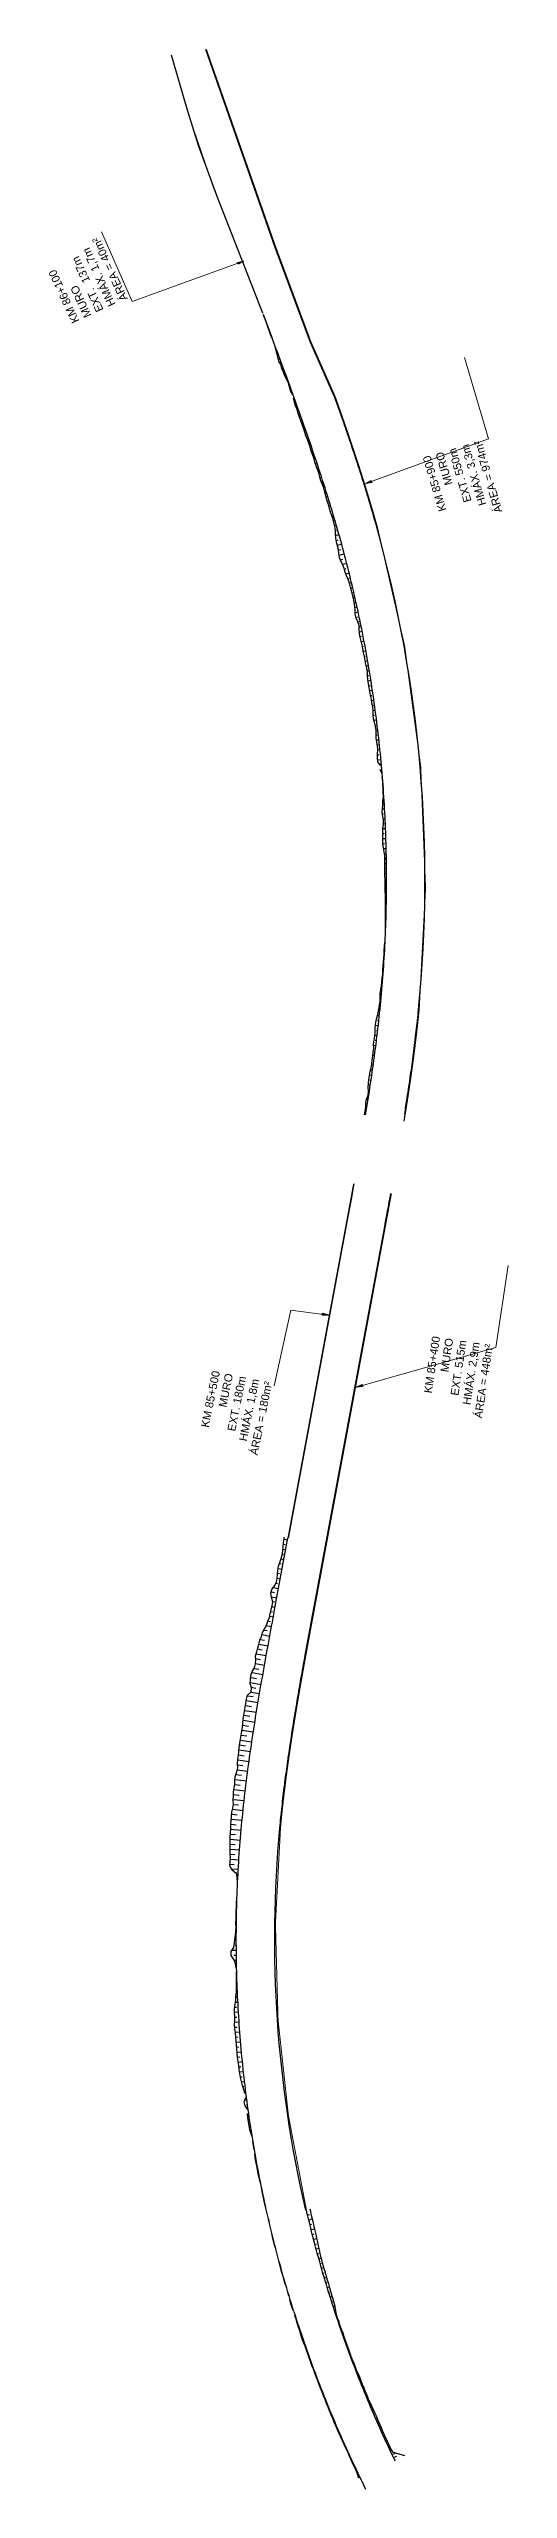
# Model space of a CAD drawing. Header units: metres. Extents: x 288738 to 324331, y 7399322 to 7465117.
# Drawn here: x 296887 to 297117, y 7452599 to 7453819 of the extents above; entities that cross this region are included whole.
import ezdxf

# ---------------------------------------------------------------- set-up
doc = ezdxf.new("R2010")
doc.units = ezdxf.units.M
doc.header["$LTSCALE"] = 10
for name, color, linetype in [('F-HZ-ATERRO-TALUDE', 110, 'Continuous'), ('F-HZ-MUROS', 210, 'Continuous'), ('F-HZ-PIANO-CORTE', 10, 'Continuous'), ('F-HZ-TALUDE', 2, 'Continuous')]:
    doc.layers.add(name, color=color, linetype=linetype)
doc.layers.add('U-HZ-TEXTO-MUROS', color=2, linetype='Continuous', lineweight=0)
doc.styles.add('ARIAL', font='arial.ttf')
doc.styles.add('DIM', font='arial.ttf', dxfattribs={"width": 0.8})
doc.dimstyles.new('U-1_2000', dxfattribs={"dimscale": 2, "dimtxt": 1.5, "dimasz": 0.75, "dimexe": 0.75, "dimexo": 0.75, "dimgap": 0.25, "dimtad": 1, "dimzin": 4, "dimtxsty": 'DIM', "dimblk": 'ARCHTICK', "dimcen": 0.7, "dimdle": 0.75, "dimclrd": 256, "dimclre": 256, "dimclrt": 256, "dimaunit": 1, "dimadec": 3, "dimazin": 2, "dimtfac": 1, "dimtofl": 0, "dimtmove": 0, "dimatfit": 3, "dimldrblk": 'CLOSEDBLANK', "dimfxl": 0, "dimtolj": 1, "dimtzin": 0, "dimlwd": -1, "dimlwe": -1, "dimarcsym": 0})

# ---------------------------------------------------------------- blocks, each defined once
blk = doc.blocks.new('_ArchTick')
at = {"color": 0, "linetype": 'ByBlock', "const_width": 0.15}
blk.add_lwpolyline([(-0.5, -0.5), (0.5, 0.5)], dxfattribs=at)

msp = doc.modelspace()

# ---------------------------------------------------------------- linework, layer by layer
at = {"layer": 'F-HZ-ATERRO-TALUDE', "linetype": 'Continuous', "lineweight": -3}
for p, q in [((297000.224, 7453671.138), (297000.179, 7453671.122)), ((297001.094, 7453668.795), (297000.784, 7453668.679)), ((297001.964, 7453666.451), (297001.694, 7453666.351)), ((297002.833, 7453664.107), (297002.065, 7453663.823)), ((297003.7, 7453661.762), (297003.383, 7453661.645)), ((297004.566, 7453659.417), (297003.938, 7453659.185)), ((297005.431, 7453657.071), (297005.123, 7453656.958)), ((297006.293, 7453654.725), (297005.857, 7453654.564)), ((297007.154, 7453652.377), (297007.056, 7453652.342)), ((297008.012, 7453650.029), (297007.737, 7453649.929)), ((297008.868, 7453647.68), (297008.709, 7453647.623)), ((297055.347, 7453370.485), (297055.227, 7453370.491)), ((297054.576, 7453358.009), (297054.433, 7453358.019)), ((297054.75, 7453360.503), (297054.49, 7453360.521)), ((297054.913, 7453362.998), (297054.812, 7453363.004)), ((297055.067, 7453365.493), (297054.866, 7453365.505)), ((297055.212, 7453367.989), (297055.118, 7453367.994)), ((297053.561, 7453345.551), (297052.96, 7453345.606)), ((297053.783, 7453348.041), (297053.508, 7453348.065)), ((297053.997, 7453350.532), (297053.578, 7453350.567)), ((297054.199, 7453353.023), (297054.005, 7453353.039)), ((297054.392, 7453355.516), (297054.12, 7453355.537)), ((297052.573, 7453335.6), (297051.66, 7453335.697)), ((297052.834, 7453338.086), (297052.506, 7453338.12)), ((297053.087, 7453340.573), (297052.565, 7453340.625)), ((297053.329, 7453343.061), (297053.128, 7453343.081)), ((297051.439, 7453325.664), (297050.315, 7453325.8)), ((297051.136, 7453323.183), (297050.522, 7453323.259)), ((297052.023, 7453330.63), (297050.652, 7453330.787)), ((297051.735, 7453328.147), (297051.117, 7453328.219)), ((297052.303, 7453333.114), (297051.66, 7453333.185)), ((297049.493, 7453310.791), (297048.672, 7453310.906)), ((297050.172, 7453315.745), (297049.325, 7453315.858)), ((297049.837, 7453313.268), (297049.418, 7453313.325)), ((297050.821, 7453320.703), (297049.739, 7453320.841)), ((297050.5, 7453318.223), (297050.072, 7453318.279)), ((297048.054, 7453300.895), (297047.107, 7453301.038)), ((297047.679, 7453298.424), (297047.415, 7453298.464)), ((297048.788, 7453305.841), (297047.7, 7453306)), ((297048.424, 7453303.368), (297047.879, 7453303.449)), ((297049.143, 7453308.316), (297048.665, 7453308.384)), ((297046.12, 7453288.546), (297045.812, 7453288.596)), ((297046.518, 7453291.014), (297045.834, 7453291.124)), ((297046.91, 7453293.483), (297046.518, 7453293.545)), ((297047.298, 7453295.953), (297046.982, 7453296.002)), ((296981.429, 7452895.799), (296981.387, 7452895.8)), ((296981.522, 7452898.297), (296981.491, 7452898.298)), ((296981.115, 7452883.303), (296980.895, 7452883.306)), ((296981.21, 7452888.302), (296981.002, 7452888.307)), ((296981.157, 7452885.803), (296981.06, 7452885.805)), ((296981.346, 7452893.3), (296981.195, 7452893.305)), ((296981.273, 7452890.801), (296981.2, 7452890.803)), ((296981.046, 7452873.303), (296980.235, 7452873.302)), ((296981.054, 7452870.803), (296980.465, 7452870.8)), ((296981.048, 7452875.803), (296980.841, 7452875.804)), ((296981.06, 7452878.303), (296980.88, 7452878.305)), ((296981.083, 7452880.803), (296980.977, 7452880.804)), ((296981.072, 7452868.303), (296978.72, 7452868.282)), ((296981.1, 7452865.804), (296979.795, 7452865.786)), ((296981.139, 7452863.304), (296980.045, 7452863.285)), ((296981.188, 7452860.804), (296980.964, 7452860.8)), ((296986.325, 7452793.504), (296985.245, 7452793.362)), ((296986.656, 7452791.026), (296986.08, 7452790.948)), ((297016.68, 7452736.131), (297017.619, 7452736.354)), ((297017.264, 7452733.693), (297019.162, 7452734.151)), ((297017.858, 7452731.257), (297018.773, 7452731.482)), ((297018.463, 7452728.824), (297020.23, 7452729.267)), ((297019.077, 7452726.394), (297019.933, 7452726.612)), ((297019.701, 7452723.967), (297021.331, 7452724.39)), ((297020.335, 7452721.544), (297021.098, 7452721.745)), ((297020.98, 7452719.123), (297022.417, 7452719.509)), ((297021.634, 7452716.706), (297022.31, 7452716.89)), ((297022.299, 7452714.29), (297023.599, 7452714.651)), ((297022.974, 7452711.879), (297023.581, 7452712.05)), ((297023.658, 7452709.471), (297024.793, 7452709.796)), ((297024.351, 7452707.069), (297024.974, 7452707.25)), ((297025.057, 7452704.665), (297026.324, 7452705.04)), ((297025.772, 7452702.265), (297026.382, 7452702.448)), ((297026.497, 7452699.868), (297027.663, 7452700.224)), ((297008.316, 7452692.643), (297008.102, 7452692.577)), ((297009.055, 7452690.255), (297008.96, 7452690.225)), ((297027.231, 7452697.474), (297027.775, 7452697.643)), ((297027.977, 7452695.083), (297029.054, 7452695.422)), ((297028.732, 7452692.696), (297029.254, 7452692.862)), ((297029.495, 7452690.315), (297030.4, 7452690.608)), ((297030.263, 7452687.956), (297030.561, 7452688.053)), ((297031.04, 7452685.603), (297031.341, 7452685.702)), ((297031.834, 7452683.232), (297031.993, 7452683.286)), ((297032.637, 7452680.864), (297032.956, 7452680.973)), ((297033.45, 7452678.5), (297033.629, 7452678.562)), ((297034.274, 7452676.14), (297034.652, 7452676.273)), ((297035.106, 7452673.782), (297035.275, 7452673.842)), ((297035.949, 7452671.427), (297036.33, 7452671.565)), ((297036.803, 7452669.076), (297036.987, 7452669.144)), ((297037.665, 7452666.731), (297037.941, 7452666.833)), ((297038.538, 7452664.387), (297038.668, 7452664.436)), ((297039.418, 7452662.05), (297039.805, 7452662.197)), ((297040.311, 7452659.714), (297040.505, 7452659.788)), ((297041.213, 7452657.383), (297041.636, 7452657.547)), ((297042.123, 7452655.056), (297042.39, 7452655.161)), ((297043.045, 7452652.731), (297043.537, 7452652.927)), ((297043.977, 7452650.409), (297044.249, 7452650.519)), ((297044.917, 7452648.093), (297045.386, 7452648.285)), ((297045.866, 7452645.783), (297046.137, 7452645.895)), ((297046.827, 7452643.472), (297047.384, 7452643.705)), ((297047.798, 7452641.166), (297048.08, 7452641.285)), ((297048.777, 7452638.864), (297049.396, 7452639.129)), ((297049.767, 7452636.566), (297050.107, 7452636.713)), ((297050.767, 7452634.272), (297051.49, 7452634.589)), ((297051.776, 7452631.981), (297052.142, 7452632.144)), ((297052.795, 7452629.695), (297053.482, 7452630.003)), ((297053.822, 7452627.414), (297054.128, 7452627.553)), ((297054.86, 7452625.137), (297055.451, 7452625.408)), ((297055.908, 7452622.865), (297056.206, 7452623.003)), ((297056.964, 7452620.596), (297057.564, 7452620.877)), ((297058.026, 7452618.341), (297058.345, 7452618.491)), ((297058.966, 7452616.367), (297060.497, 7452617.098)), ((297059.699, 7452614.837), (297061.294, 7452615.605))]:
    msp.add_line(p, q, dxfattribs=at)
at = {"layer": 'F-HZ-MUROS', "linetype": 'Continuous', "lineweight": -3, "const_width": 0.5}
for points in [[(296948.648, 7453815.949, 0.03499273), (296982.441, 7453717.305), (296994.367, 7453686.881)], [(297016.106, 7452738.571, -0.08066186), (297003.139, 7452929.667, -0.00418671), (297004.199, 7452940.064, -0.00389573), (297005.52, 7452951.228, -0.00331007), (297006.885, 7452961.498, -0.00301133), (297008.53, 7452972.778, -0.00241406), (297010.109, 7452982.835, -0.00211221), (297012.019, 7452994.325, -0.00151021), (297013.683, 7453003.906, -0.00120768), (297015.831, 7453015.888, -0.00060417), (297017.147, 7453023.081, -0.00030192), (297019.812, 7453037.49), (297055.383, 7453229.221, 0.00034286), (297058.615, 7453246.709)]]:
    msp.add_lwpolyline(points, format="xyb", dxfattribs=at)
at = {"layer": 'F-HZ-MUROS'}
msp.add_lwpolyline([(296994.351, 7453686.925), (296971.484, 7453745.256), (296962.082, 7453770.697), (296956.064, 7453790.127), (296948.648, 7453815.949)], dxfattribs=at)
at = {"layer": 'F-HZ-MUROS', "linetype": 'Continuous', "lineweight": -3}
for points, format in [([(297065.253, 7453286.578, 0.00176541), (297066.512, 7453294.562, 0.00282314), (297068.218, 7453306.06, 0.00310073), (297069.648, 7453316.557, 0.00365437), (297071.05, 7453328.003, 0.00392493), (297072.195, 7453338.689, 0.09290248), (297051.304, 7453579.918, 0.00392493), (297048.339, 7453590.248, 0.00365437), (297044.99, 7453601.283, 0.00310073), (297041.777, 7453611.378, 0.00282314), (297038.12, 7453622.412, 0.00226063), (297034.764, 7453632.202, 0.00197974), (297030.842, 7453643.338, 0.0002788), (297030.19, 7453645.162), (297018.145, 7453672.342), (297000.542, 7453719.691), (296965.765, 7453818.75)], "xyb"), ([(296966.048, 7453818.85, 0.5, 0.5, 0), (297000.824, 7453719.793, 0.5, 0.5, 0), (297018.423, 7453672.455, 0.5, 0.5, 0), (297030.468, 7453645.274, 0.5, 0.5, -0.00028038), (297031.124, 7453643.439, 0.5, 0.5, -0.00197974), (297035.048, 7453632.301, 0.5, 0.5, -0.00226063), (297038.404, 7453622.508, 0.5, 0.5, -0.00282314), (297042.062, 7453611.47, 0.5, 0.5, -0.00310073), (297045.276, 7453601.372, 0.5, 0.5, -0.00365437), (297048.627, 7453590.333, 0.5, 0.5, -0.00392493), (297051.593, 7453579.999, 0.5, 0.5, -0.09290248), (297072.493, 7453338.659, 0.5, 0.5, -0.00392493), (297071.348, 7453327.969, 0.5, 0.5, -0.00365437), (297069.945, 7453316.518, 0.5, 0.5, -0.00310073), (297068.515, 7453306.018, 0.5, 0.5, -0.00282314), (297066.809, 7453294.516, 0.5, 0.5, -0.00176541), (297065.549, 7453286.531, 0, 0, 0)], "xyseb"), ([(297015.804, 7452738.545, -0.08064383), (297002.841, 7452929.695, -0.00418671), (297003.901, 7452940.097, -0.00389573), (297005.222, 7452951.266, -0.00331007), (297006.588, 7452961.539, -0.00301133), (297008.234, 7452972.823, -0.00241406), (297009.813, 7452982.883, -0.00211221), (297011.723, 7452994.376, -0.00151021), (297013.387, 7453003.958, -0.00120768), (297015.536, 7453015.941, -0.00060417), (297016.852, 7453023.136, -0.00030192), (297019.517, 7453037.544), (297055.088, 7453229.276, 0.00034286), (297058.32, 7453246.763, 0.00034286)], "xyb")]:
    msp.add_lwpolyline(points, format=format, dxfattribs=at)
at = {"layer": 'F-HZ-MUROS', "linetype": 'Continuous', "lineweight": -3, "const_width": 0.5}
msp.add_lwpolyline([(297006.869, 7453074.627), (297036.21, 7453232.778), (297036.857, 7453236.266), (297037.503, 7453239.753), (297038.148, 7453243.239), (297038.79, 7453246.722), (297039.43, 7453250.205), (297039.687, 7453251.61)], dxfattribs=at)
at = {"layer": 'F-HZ-MUROS', "linetype": 'Continuous', "lineweight": -3}
msp.add_lwpolyline([(297007.164, 7453074.572), (297036.505, 7453232.723), (297037.152, 7453236.212), (297037.798, 7453239.699), (297038.443, 7453243.184), (297039.085, 7453246.668), (297039.725, 7453250.151), (297039.982, 7453251.556)], dxfattribs=at)
at = {"layer": 'F-HZ-PIANO-CORTE'}
for p, q in [((296995.023, 7453684.883), (296995.1, 7453684.911)), ((296995.951, 7453682.561), (296995.961, 7453682.565)), ((296996.808, 7453680.213), (296996.843, 7453680.226)), ((296997.619, 7453677.848), (296997.667, 7453677.866)), ((296998.453, 7453675.496), (296998.585, 7453675.545)), ((297010.089, 7453642.515), (297010.663, 7453642.723)), ((297010.877, 7453640.143), (297011.194, 7453640.257)), ((297011.665, 7453637.773), (297012.352, 7453638.019)), ((297012.468, 7453635.408), (297012.83, 7453635.537)), ((297013.321, 7453633.058), (297014.028, 7453633.309)), ((297014.198, 7453630.717), (297014.529, 7453630.834)), ((297015.035, 7453628.362), (297015.689, 7453628.591)), ((297015.766, 7453625.972), (297016.139, 7453626.102)), ((297016.628, 7453623.626), (297017.331, 7453623.869)), ((297017.449, 7453621.265), (297017.797, 7453621.385)), ((297018.289, 7453618.911), (297018.955, 7453619.137)), ((297019.068, 7453616.535), (297019.413, 7453616.652)), ((297019.832, 7453614.155), (297020.558, 7453614.398)), ((297020.598, 7453611.775), (297020.974, 7453611.9)), ((297021.373, 7453609.398), (297022.137, 7453609.651)), ((297022.245, 7453607.056), (297022.581, 7453607.166)), ((297022.945, 7453604.657), (297023.692, 7453604.9)), ((297023.687, 7453602.279), (297024.072, 7453602.402)), ((297024.587, 7453599.949), (297025.217, 7453600.149)), ((297025.249, 7453597.54), (297025.61, 7453597.653)), ((297025.903, 7453595.127), (297026.717, 7453595.38)), ((297026.621, 7453592.732), (297027.039, 7453592.861)), ((297027.349, 7453590.341), (297028.189, 7453590.596)), ((297028.047, 7453587.94), (297028.481, 7453588.071)), ((297028.826, 7453585.565), (297029.629, 7453585.803)), ((297029.572, 7453583.179), (297029.954, 7453583.291)), ((297030.234, 7453580.768), (297031.036, 7453581)), ((297030.638, 7453578.306), (297031.18, 7453578.46)), ((297030.702, 7453575.812), (297032.381, 7453576.284)), ((297031.073, 7453573.34), (297032.062, 7453573.614)), ((297031.533, 7453570.882), (297033.714, 7453571.478)), ((297032.141, 7453568.461), (297033.255, 7453568.76)), ((297032.475, 7453565.983), (297035.01, 7453566.653)), ((297033.099, 7453563.572), (297034.371, 7453563.904)), ((297034.274, 7453561.378), (297036.251, 7453561.885)), ((297035.085, 7453559.02), (297035.975, 7453559.244)), ((297035.816, 7453556.632), (297037.471, 7453557.042)), ((297036.758, 7453554.317), (297037.41, 7453554.476)), ((297037.682, 7453551.994), (297038.646, 7453552.225)), ((297038.323, 7453549.579), (297038.773, 7453549.685)), ((297038.925, 7453547.152), (297039.792, 7453547.353)), ((297039.505, 7453544.721), (297039.929, 7453544.817)), ((297040.01, 7453542.272), (297040.902, 7453542.471)), ((297040.381, 7453539.802), (297040.91, 7453539.918)), ((297040.45, 7453537.307), (297041.961, 7453537.632)), ((297040.882, 7453534.879), (297041.679, 7453535.047)), ((297041.88, 7453532.591), (297042.977, 7453532.818)), ((297042.447, 7453530.18), (297042.96, 7453530.284)), ((297042.537, 7453527.685), (297043.96, 7453527.968)), ((297042.933, 7453525.219), (297043.688, 7453525.366)), ((297043.545, 7453522.796), (297044.917, 7453523.058)), ((297044.067, 7453520.351), (297044.723, 7453520.474)), ((297044.557, 7453517.9), (297045.835, 7453518.133)), ((297045.105, 7453515.462), (297045.692, 7453515.566)), ((297045.591, 7453513.01), (297046.715, 7453513.206)), ((297046.098, 7453510.565), (297046.618, 7453510.654)), ((297046.596, 7453508.12), (297047.554, 7453508.28)), ((297046.631, 7453505.627), (297047.293, 7453505.734)), ((297046.939, 7453503.148), (297048.351, 7453503.371)), ((297047.398, 7453500.69), (297048.068, 7453500.794)), ((297047.78, 7453498.22), (297049.115, 7453498.421)), ((297048.252, 7453495.766), (297048.868, 7453495.856)), ((297048.673, 7453493.301), (297049.84, 7453493.467)), ((297049.108, 7453490.84), (297049.648, 7453490.914)), ((297049.456, 7453488.365), (297050.526, 7453488.509)), ((297049.483, 7453485.869), (297050.167, 7453485.958)), ((297049.856, 7453483.404), (297051.169, 7453483.57)), ((297050.481, 7453480.984), (297050.978, 7453481.045)), ((297050.887, 7453478.52), (297051.775, 7453478.625)), ((297050.979, 7453476.023), (297051.521, 7453476.085)), ((297051.101, 7453473.544), (297052.341, 7453473.681)), ((297051.52, 7453471.081), (297052.065, 7453471.139)), ((297051.786, 7453468.595), (297052.872, 7453468.707)), ((297051.657, 7453466.099), (297052.388, 7453466.171)), ((297051.745, 7453463.606), (297053.359, 7453463.759)), ((297052.734, 7453461.386), (297053.154, 7453461.424)), ((297053.882, 7453457.966), (297053.65, 7453457.946)), ((297054.103, 7453454.077), (297054.202, 7453454.085)), ((297054.311, 7453451.593), (297054.353, 7453451.596)), ((297054.407, 7453449.095), (297054.578, 7453449.107)), ((297054.485, 7453444.116), (297054.913, 7453444.143)), ((297054.577, 7453446.601), (297054.664, 7453446.606)), ((297054.073, 7453436.646), (297054.708, 7453436.679)), ((297054.159, 7453439.132), (297055.21, 7453439.191)), ((297054.268, 7453441.629), (297054.667, 7453441.653)), ((297054.462, 7453434.176), (297055.468, 7453434.225)), ((297054.661, 7453431.69), (297055.122, 7453431.71)), ((297054.296, 7453426.723), (297055.039, 7453426.75)), ((297054.306, 7453429.223), (297055.687, 7453429.278)), ((297054.355, 7453424.224), (297055.869, 7453424.273)), ((297054.393, 7453421.724), (297055.169, 7453421.747)), ((297054.732, 7453419.25), (297056.012, 7453419.281)), ((297055.123, 7453416.782), (297055.595, 7453416.792)), ((297055.322, 7453406.795), (297055.759, 7453406.797)), ((297055.348, 7453414.292), (297056.114, 7453414.305)), ((297055.367, 7453409.294), (297056.179, 7453409.301)), ((297055.388, 7453411.794), (297055.77, 7453411.799)), ((297055.41, 7453404.298), (297056.204, 7453404.299)), ((297055.434, 7453399.3), (297056.19, 7453399.295)), ((297055.48, 7453401.799), (297055.841, 7453401.798)), ((297055.565, 7453396.805), (297055.867, 7453396.802)), ((297055.632, 7453394.308), (297056.138, 7453394.301)), ((297055.674, 7453391.809), (297055.885, 7453391.805)), ((297055.674, 7453384.309), (297055.914, 7453384.302)), ((297055.684, 7453389.309), (297056.045, 7453389.301)), ((297055.69, 7453386.809), (297055.837, 7453386.805)), ((297055.615, 7453376.811), (297055.629, 7453376.81)), ((297055.677, 7453379.309), (297055.743, 7453379.307)), ((297055.696, 7453381.809), (297055.765, 7453381.807)), ((297004.017, 7453066.592), (297004.675, 7453066.469)), ((297004.327, 7453069.072), (297005.788, 7453068.801)), ((297004.609, 7453071.556), (297005.426, 7453071.404)), ((297004.927, 7453074.036), (297006.698, 7453073.707)), ((297001.427, 7453054.428), (297003.065, 7453054.124)), ((297001.738, 7453056.908), (297002.629, 7453056.743)), ((297002.022, 7453059.391), (297003.975, 7453059.029)), ((297002.598, 7453061.818), (297003.514, 7453061.648)), ((297003.492, 7453064.15), (297004.877, 7453063.893)), ((296998.545, 7453047.611), (297000.146, 7453047.314)), ((296998.622, 7453045.157), (297001.309, 7453044.659)), ((296999.303, 7453042.755), (297000.102, 7453042.607)), ((296999.556, 7453049.863), (297002.184, 7453049.376)), ((297000.803, 7453052.027), (297001.708, 7453051.859)), ((296994.761, 7453028.576), (296996.487, 7453028.258)), ((296995.973, 7453030.76), (296998.642, 7453030.267)), ((296996.845, 7453033.097), (296997.967, 7453032.889)), ((296997.684, 7453035.444), (296999.536, 7453035.101)), ((296998.234, 7453037.883), (296999.113, 7453037.72)), ((296998.804, 7453040.317), (297000.447, 7453040.012)), ((296990.914, 7453016.707), (296995.996, 7453015.79)), ((296991.605, 7453019.106), (296994.021, 7453018.667)), ((296992.229, 7453021.526), (296996.883, 7453020.678)), ((296992.99, 7453023.907), (296995.159, 7453023.51)), ((296993.836, 7453026.259), (296997.771, 7453025.536)), ((296988.289, 7453004.812), (296991.081, 7453004.325)), ((296988.738, 7453007.263), (296994.302, 7453006.285)), ((296989.981, 7453009.398), (296992.343, 7453008.98)), ((296990.662, 7453011.779), (296995.134, 7453010.981)), ((296990.693, 7453014.274), (296993.129, 7453013.837)), ((296986.007, 7452993.321), (296991.909, 7452992.337)), ((296986.607, 7452995.741), (296989.463, 7452995.26)), ((296988.011, 7453002.328), (296993.447, 7453001.388)), ((296988.341, 7452997.506), (296992.656, 7452996.772)), ((296988.538, 7452999.918), (296990.799, 7452999.53)), ((296984.28, 7452980.953), (296987.103, 7452980.512)), ((296984.458, 7452983.446), (296990.311, 7452982.518)), ((296984.792, 7452985.922), (296987.747, 7452985.447)), ((296985.251, 7452988.379), (296991.1, 7452987.427)), ((296985.658, 7452990.846), (296988.58, 7452990.364)), ((296982.376, 7452968.609), (296988.083, 7452967.79)), ((296982.679, 7452971.09), (296985.559, 7452970.669)), ((296983.065, 7452973.559), (296988.802, 7452972.705)), ((296983.421, 7452976.033), (296986.296, 7452975.598)), ((296983.939, 7452978.478), (296989.545, 7452977.615)), ((296980.832, 7452956.299), (296983.625, 7452955.94)), ((296981.504, 7452958.707), (296986.736, 7452958.017)), ((296981.693, 7452961.159), (296984.376, 7452960.797)), ((296981.739, 7452963.654), (296987.391, 7452962.875)), ((296982.125, 7452966.122), (296984.929, 7452965.727)), ((296979.563, 7452943.889), (296984.939, 7452943.289)), ((296979.662, 7452946.387), (296982.44, 7452946.067)), ((296979.815, 7452948.881), (296985.506, 7452948.205)), ((296980.181, 7452951.352), (296982.992, 7452951.009)), ((296980.384, 7452953.842), (296986.105, 7452953.124)), ((296978.322, 7452931.482), (296981, 7452931.234)), ((296978.526, 7452933.973), (296983.914, 7452933.453)), ((296978.768, 7452936.462), (296981.462, 7452936.191)), ((296979.173, 7452938.925), (296984.408, 7452938.378)), ((296979.576, 7452941.391), (296982.123, 7452941.116)), ((296977.889, 7452918.994), (296982.659, 7452918.648)), ((296977.953, 7452921.493), (296980.398, 7452921.306)), ((296977.971, 7452923.992), (296983.037, 7452923.584)), ((296978.072, 7452926.49), (296980.657, 7452926.271)), ((296978.244, 7452928.984), (296983.455, 7452928.522)), ((296977.842, 7452911.515), (296980.005, 7452911.384)), ((296978.043, 7452914.006), (296982.323, 7452913.73)), ((296978.044, 7452916.499), (296980.265, 7452916.347)), ((296978.541, 7452909.176), (296982.035, 7452908.978)), ((296980.263, 7452907.418), (296981.103, 7452907.372)), ((296981.418, 7452905.402), (296981.842, 7452905.38)), ((296981.543, 7452902.907), (296981.632, 7452902.903)), ((296981.197, 7452857.419), (296981.269, 7452857.421)), ((296981.068, 7452847.422), (296981.619, 7452847.446)), ((296981.087, 7452852.421), (296981.424, 7452852.433)), ((296981.114, 7452854.92), (296981.228, 7452854.924)), ((296981.121, 7452849.921), (296981.319, 7452849.929)), ((296980.111, 7452837.479), (296982.123, 7452837.598)), ((296980.218, 7452834.983), (296981.246, 7452835.048)), ((296980.288, 7452839.97), (296981.135, 7452840.017)), ((296980.647, 7452842.444), (296981.852, 7452842.506)), ((296980.835, 7452844.934), (296981.283, 7452844.955)), ((296980.21, 7452832.483), (296982.437, 7452832.633)), ((296980.296, 7452829.988), (296981.452, 7452830.071)), ((296980.598, 7452827.507), (296982.791, 7452827.672)), ((296980.737, 7452825.012), (296981.86, 7452825.102)), ((296980.955, 7452822.522), (296983.185, 7452822.708)), ((296981.183, 7452820.034), (296982.29, 7452820.131)), ((296981.406, 7452817.546), (296983.619, 7452817.749)), ((296981.678, 7452815.061), (296982.764, 7452815.165)), ((296981.992, 7452812.58), (296984.094, 7452812.79)), ((296982.349, 7452810.106), (296983.348, 7452810.21)), ((296982.682, 7452807.628), (296984.608, 7452807.836)), ((296983.093, 7452805.163), (296983.987, 7452805.263)), ((296983.62, 7452802.72), (296985.161, 7452802.899)), ((296984.265, 7452800.307), (296984.858, 7452800.378)), ((296985.02, 7452797.926), (296985.748, 7452798.017)), ((296986.753, 7452785.556), (296987.082, 7452785.603)), ((296987.13, 7452783.087), (296987.773, 7452783.182)), ((296987.512, 7452780.617), (296987.829, 7452780.665)), ((296988.047, 7452778.176), (296988.527, 7452778.252)), ((296988.762, 7452775.781), (296988.839, 7452775.793)), ((296989.668, 7452771.254), (296989.588, 7452771.241)), ((296990.363, 7452765.921), (296990.475, 7452765.94)), ((296990.71, 7452763.445), (296991.029, 7452763.503)), ((296991.174, 7452760.989), (296991.328, 7452761.018)), ((296991.696, 7452758.544), (296991.944, 7452758.592)), ((296992.169, 7452756.089), (296992.293, 7452756.114)), ((296992.694, 7452753.646), (296992.899, 7452753.687)), ((296993.288, 7452751.217), (296993.339, 7452751.228)), ((296993.764, 7452748.764), (296993.893, 7452748.791)), ((296994.236, 7452746.309), (296994.321, 7452746.327)), ((296994.775, 7452743.868), (296994.928, 7452743.902)), ((296995.348, 7452741.437), (296995.404, 7452741.449)), ((296995.964, 7452739.014), (296996.001, 7452739.022)), ((296997.08, 7452734.14), (296997.114, 7452734.148)), ((296997.086, 7452734.113), (296997.103, 7452734.117)), ((296998.776, 7452726.806), (296998.866, 7452726.828)), ((296999.374, 7452724.379), (296999.421, 7452724.391)), ((296999.983, 7452721.954), (297000.079, 7452721.979)), ((297000.632, 7452719.54), (297000.666, 7452719.549)), ((297001.925, 7452714.71), (297001.948, 7452714.716)), ((297002.544, 7452712.292), (297002.621, 7452712.313)), ((297003.141, 7452709.867), (297003.21, 7452709.886)), ((297003.802, 7452707.457), (297003.949, 7452707.498)), ((297004.556, 7452705.073), (297004.592, 7452705.083)), ((297005.229, 7452702.666), (297005.318, 7452702.692)), ((297011.071, 7452683.542), (297011.181, 7452683.577)), ((297011.737, 7452681.134), (297011.846, 7452681.17)), ((297012.521, 7452678.76), (297012.742, 7452678.834)), ((297013.313, 7452676.389), (297013.425, 7452676.427)), ((297014.111, 7452674.02), (297014.342, 7452674.099)), ((297014.946, 7452671.663), (297015.051, 7452671.7)), ((297015.811, 7452669.318), (297015.981, 7452669.378)), ((297016.655, 7452666.965), (297016.735, 7452666.993)), ((297017.452, 7452664.595), (297017.657, 7452664.669)), ((297018.345, 7452662.26), (297018.428, 7452662.29)), ((297019.223, 7452659.92), (297019.373, 7452659.975)), ((297020.113, 7452657.583), (297020.179, 7452657.608)), ((297020.977, 7452655.237), (297021.125, 7452655.294)), ((297021.862, 7452652.9), (297021.939, 7452652.929)), ((297022.732, 7452650.556), (297022.917, 7452650.628)), ((297023.676, 7452648.241), (297023.751, 7452648.271)), ((297024.577, 7452645.91), (297024.745, 7452645.977)), ((297025.482, 7452643.579), (297025.578, 7452643.618)), ((297026.434, 7452641.268), (297026.612, 7452641.34)), ((297027.352, 7452638.942), (297027.455, 7452638.985)), ((297028.334, 7452636.644), (297028.515, 7452636.72)), ((297029.283, 7452634.331), (297029.382, 7452634.373)), ((297030.262, 7452632.031), (297030.456, 7452632.114)), ((297031.224, 7452629.723), (297031.332, 7452629.77)), ((297032.246, 7452627.443), (297032.434, 7452627.525)), ((297033.295, 7452625.174), (297033.366, 7452625.205)), ((297034.341, 7452622.903), (297034.45, 7452622.951)), ((297035.36, 7452620.62), (297035.416, 7452620.646)), ((297036.419, 7452618.356), (297036.503, 7452618.394)), ((297036.419, 7452618.356), (297036.503, 7452618.394)), ((297037.435, 7452616.072), (297037.489, 7452616.096)), ((297038.455, 7452613.789), (297038.592, 7452613.853)), ((297039.492, 7452611.515), (297039.571, 7452611.552)), ((297040.535, 7452609.243), (297040.718, 7452609.33)), ((297041.448, 7452606.917), (297041.619, 7452606.999))]:
    msp.add_line(p, q, dxfattribs=at)
at = {"layer": 'F-HZ-TALUDE', "linetype": 'Continuous', "lineweight": -3}
for p, q in [((297053.879, 7453456.935), (297052.996, 7453458.835)), ((296997.364, 7452732.932), (296997.08, 7452734.14)), ((297007.351, 7452695.623), (297006.784, 7452697.575))]:
    msp.add_line(p, q, dxfattribs=at)
at = {"layer": 'F-HZ-TALUDE', "linetype": 'Continuous', "lineweight": -3, "flags": 128}
for points in [[(297045.718, 7453286.079), (297046.038, 7453288.037), (297046.354, 7453289.996), (297046.669, 7453291.954), (297046.978, 7453293.912), (297047.285, 7453295.871), (297047.588, 7453297.829), (297047.887, 7453299.788), (297048.183, 7453301.746), (297048.474, 7453303.705), (297048.762, 7453305.663), (297049.044, 7453307.622), (297049.324, 7453309.58), (297049.598, 7453311.539), (297049.868, 7453313.497), (297050.134, 7453315.456), (297050.394, 7453317.415), (297050.651, 7453319.374), (297050.901, 7453321.333), (297051.149, 7453323.292), (297051.389, 7453325.251), (297051.625, 7453327.21), (297051.855, 7453329.17), (297052.08, 7453331.129), (297052.301, 7453333.089), (297052.513, 7453335.049), (297052.724, 7453337.008), (297052.924, 7453338.968), (297053.123, 7453340.928), (297053.313, 7453342.888), (297053.497, 7453344.848), (297053.675, 7453346.809), (297053.847, 7453348.771), (297054.014, 7453350.733), (297054.174, 7453352.695), (297054.328, 7453354.658), (297054.476, 7453356.622), (297054.617, 7453358.586), (297054.753, 7453360.551), (297054.883, 7453362.515), (297055.007, 7453364.481), (297055.124, 7453366.446), (297055.236, 7453368.412), (297055.341, 7453370.379), (297055.441, 7453372.345), (297055.534, 7453374.312), (297055.621, 7453376.279), (297055.703, 7453378.247), (297055.778, 7453380.214), (297055.847, 7453382.182), (297055.91, 7453384.15), (297055.967, 7453386.119), (297056.017, 7453388.087), (297056.062, 7453390.056), (297056.101, 7453392.025), (297056.134, 7453393.994), (297056.16, 7453395.962), (297056.181, 7453397.932), (297056.195, 7453399.901), (297056.203, 7453401.87), (297056.205, 7453403.839), (297056.202, 7453405.808), (297056.192, 7453407.777), (297056.176, 7453409.746), (297056.153, 7453411.715), (297056.125, 7453413.684), (297056.091, 7453415.653), (297056.051, 7453417.622), (297056.004, 7453419.59), (297055.952, 7453421.559), (297055.893, 7453423.527), (297055.829, 7453425.495), (297055.758, 7453427.463), (297055.681, 7453429.431), (297055.598, 7453431.398), (297055.509, 7453433.365), (297055.414, 7453435.332), (297055.313, 7453437.298), (297055.206, 7453439.265), (297055.093, 7453441.231), (297054.974, 7453443.196), (297054.848, 7453445.161), (297054.717, 7453447.126), (297054.58, 7453449.09), (297054.436, 7453451.054), (297054.286, 7453453.018), (297054.131, 7453454.981), (297053.969, 7453456.943), (297053.801, 7453458.905), (297053.628, 7453460.866), (297053.448, 7453462.827), (297053.262, 7453464.788), (297053.07, 7453466.747), (297052.872, 7453468.707), (297052.668, 7453470.665), (297052.458, 7453472.623), (297052.242, 7453474.58), (297052.019, 7453476.537), (297051.791, 7453478.493), (297051.557, 7453480.448), (297051.317, 7453482.402), (297051.07, 7453484.356), (297050.818, 7453486.309), (297050.56, 7453488.261), (297050.295, 7453490.212), (297050.025, 7453492.163), (297049.748, 7453494.112), (297049.466, 7453496.061), (297049.177, 7453498.009), (297048.883, 7453499.956), (297048.582, 7453501.902), (297048.276, 7453503.847), (297047.963, 7453505.791), (297047.645, 7453507.735), (297047.32, 7453509.677), (297046.99, 7453511.618), (297046.654, 7453513.558), (297046.311, 7453515.497), (297045.963, 7453517.435), (297045.608, 7453519.372), (297045.248, 7453521.308), (297044.881, 7453523.243), (297044.509, 7453525.177), (297044.131, 7453527.109), (297043.747, 7453529.04), (297043.356, 7453530.97), (297042.96, 7453532.899), (297042.558, 7453534.827), (297042.15, 7453536.753), (297041.736, 7453538.678), (297041.316, 7453540.602), (297040.89, 7453542.525), (297040.458, 7453544.446), (297040.02, 7453546.366), (297039.577, 7453548.284), (297039.127, 7453550.201), (297038.672, 7453552.117), (297038.21, 7453554.032), (297037.743, 7453555.944), (297037.27, 7453557.856), (297036.79, 7453559.766), (297036.305, 7453561.674), (297035.815, 7453563.581), (297035.318, 7453565.487), (297034.815, 7453567.391), (297034.307, 7453569.293), (297033.792, 7453571.194), (297033.272, 7453573.093), (297032.745, 7453574.99), (297032.211, 7453576.886), (297031.674, 7453578.782), (297031.13, 7453580.676), (297030.581, 7453582.57), (297030.027, 7453584.462), (297029.466, 7453586.353), (297028.902, 7453588.244), (297028.33, 7453590.133), (297027.755, 7453592.021), (297027.173, 7453593.908), (297026.588, 7453595.795), (297025.998, 7453597.68), (297025.402, 7453599.565), (297024.804, 7453601.449), (297024.198, 7453603.331), (297023.591, 7453605.214), (297022.977, 7453607.095), (297022.361, 7453608.975), (297021.74, 7453610.855), (297021.114, 7453612.734), (297020.486, 7453614.612), (297019.853, 7453616.49), (297019.218, 7453618.367), (297018.577, 7453620.243), (297017.934, 7453622.119), (297017.288, 7453623.994), (297016.638, 7453625.869), (297015.985, 7453627.743), (297015.329, 7453629.617), (297014.671, 7453631.49), (297014.009, 7453633.363), (297013.345, 7453635.236), (297012.678, 7453637.108), (297012.009, 7453638.98), (297011.337, 7453640.852), (297010.663, 7453642.723), (297009.988, 7453644.594), (297009.309, 7453646.465), (297008.629, 7453648.337), (297007.947, 7453650.207), (297007.263, 7453652.078), (297006.578, 7453653.949), (297005.891, 7453655.82), (297005.203, 7453657.691), (297004.513, 7453659.562), (297003.822, 7453661.434), (297003.13, 7453663.305), (297002.437, 7453665.177), (297001.742, 7453667.048), (297001.048, 7453668.921), (297000.352, 7453670.793), (296999.656, 7453672.666), (296998.959, 7453674.539), (296998.262, 7453676.413), (296997.565, 7453678.287), (296994.626, 7453686.185)], [(296998.885, 7453674.512), (296998.08, 7453676.345), (296997.492, 7453678.26), (296996.831, 7453680.149), (296996.157, 7453682.032), (296995.432, 7453683.896), (296994.665, 7453685.744)], [(297009.179, 7453646.418), (297008.211, 7453648.184), (297007.688, 7453650.113), (297007.098, 7453652.018), (297006.225, 7453653.82), (297005.336, 7453655.616), (297004.558, 7453657.454), (297003.886, 7453659.331), (297003.231, 7453661.215), (297002.29, 7453662.994), (297001.766, 7453664.928), (297001.264, 7453666.871), (297000.749, 7453668.81), (297000.254, 7453670.757), (296999.606, 7453672.647)], [(297053.122, 7453460.821), (297051.848, 7453462.678), (297051.631, 7453464.631), (297051.667, 7453466.608), (297051.786, 7453468.595), (297051.594, 7453470.552), (297051.32, 7453472.499), (297050.915, 7453474.432), (297050.995, 7453476.419), (297050.905, 7453478.388), (297050.641, 7453480.337), (297050.165, 7453482.259), (297049.648, 7453484.174), (297049.457, 7453486.131), (297049.486, 7453488.117), (297049.254, 7453490.07), (297048.888, 7453492.003), (297048.567, 7453493.943), (297048.233, 7453495.88), (297047.838, 7453497.809), (297047.563, 7453499.754), (297047.222, 7453501.69), (297046.847, 7453503.62), (297046.63, 7453505.575), (297046.676, 7453507.574), (297046.392, 7453509.52), (297045.856, 7453511.423), (297045.532, 7453513.362), (297045.146, 7453515.29), (297044.687, 7453517.204), (297044.327, 7453519.136), (297043.915, 7453521.058), (297043.506, 7453522.98), (297042.998, 7453524.883), (297042.622, 7453526.811), (297042.431, 7453528.776), (297042.454, 7453530.787), (297041.855, 7453532.671), (297041, 7453534.499), (297040.414, 7453536.383), (297040.494, 7453538.409), (297040.333, 7453540.386), (297040.001, 7453542.326), (297039.611, 7453544.254), (297039.177, 7453546.172), (297038.687, 7453548.077), (297038.224, 7453549.988), (297037.723, 7453551.89), (297037.009, 7453553.74), (297036.215, 7453555.569), (297035.52, 7453557.42), (297035.004, 7453559.315), (297034.392, 7453561.185), (297033.323, 7453562.936), (297032.67, 7453564.792), (297032.353, 7453566.736), (297032.112, 7453568.703), (297031.59, 7453570.594), (297031.208, 7453572.524), (297030.886, 7453574.472), (297030.616, 7453576.436), (297030.64, 7453578.487), (297030.32, 7453580.443), (297029.816, 7453582.347), (297029.261, 7453584.237), (297028.648, 7453586.11), (297028.033, 7453587.983), (297027.491, 7453589.878), (297026.913, 7453591.763), (297026.345, 7453593.652), (297025.779, 7453595.543), (297025.271, 7453597.452), (297024.785, 7453599.369), (297024.147, 7453601.239), (297023.343, 7453603.056), (297022.866, 7453604.978), (297022.314, 7453606.878), (297021.592, 7453608.722), (297020.98, 7453610.603), (297020.367, 7453612.484), (297019.763, 7453614.37), (297019.158, 7453616.255), (297018.554, 7453618.142), (297017.907, 7453620.014), (297017.225, 7453621.875), (297016.585, 7453623.751), (297015.873, 7453625.603), (297015.323, 7453627.512), (297014.687, 7453629.392), (297013.999, 7453631.254), (297013.301, 7453633.112), (297012.631, 7453634.982), (297011.923, 7453636.838), (297011.393, 7453638.759), (297010.699, 7453640.622), (297010.089, 7453642.516), (297009.714, 7453644.495)], [(297055.471, 7453374.315), (297055.593, 7453376.28), (297055.677, 7453378.248), (297055.677, 7453380.218), (297055.7, 7453382.187), (297055.673, 7453384.158), (297055.687, 7453386.126), (297055.695, 7453388.095), (297055.677, 7453390.064), (297055.673, 7453392.032), (297055.63, 7453394.001), (297055.639, 7453395.969), (297055.463, 7453397.938), (297055.421, 7453399.905), (297055.482, 7453401.872), (297055.44, 7453403.839), (297055.313, 7453405.805), (297055.331, 7453407.771), (297055.377, 7453409.738), (297055.387, 7453411.705), (297055.394, 7453413.673), (297055.246, 7453415.637), (297055.035, 7453417.599), (297054.676, 7453419.557), (297054.396, 7453421.515), (297054.367, 7453423.479), (297054.335, 7453425.444), (297054.275, 7453427.407), (297054.309, 7453429.375), (297054.672, 7453431.357), (297054.607, 7453433.323), (297054.276, 7453435.275), (297053.987, 7453437.228), (297054.166, 7453439.206), (297054.25, 7453441.181), (297054.33, 7453443.156), (297054.651, 7453445.148), (297054.551, 7453447.115), (297054.408, 7453449.078), (297054.321, 7453451.046), (297054.283, 7453453.017), (297053.952, 7453454.966)], [(297045.134, 7453286.174), (297045.41, 7453288.139), (297045.772, 7453290.089), (297045.891, 7453292.078), (297046.193, 7453294.036), (297046.972, 7453295.919), (297047.202, 7453297.888), (297047.034, 7453299.917), (297047.163, 7453301.899), (297047.371, 7453303.867), (297047.667, 7453305.822), (297048.029, 7453307.767), (297048.474, 7453309.7), (297048.794, 7453311.651), (297049.026, 7453313.613), (297049.285, 7453315.57), (297049.561, 7453317.525), (297049.763, 7453319.489), (297049.728, 7453321.482), (297049.919, 7453323.445), (297050.254, 7453325.389), (297050.545, 7453327.339), (297050.448, 7453329.334), (297050.721, 7453331.284), (297051.01, 7453333.232), (297051.522, 7453335.155), (297052.012, 7453337.083), (297052.314, 7453339.03), (297052.621, 7453340.977), (297052.924, 7453342.925), (297052.951, 7453344.898), (297052.975, 7453346.872), (297053.384, 7453348.811), (297053.6, 7453350.767), (297053.77, 7453352.728), (297054.012, 7453354.683), (297054.26, 7453356.638), (297054.304, 7453358.608), (297054.495, 7453360.568), (297054.679, 7453362.529), (297054.809, 7453364.493), (297054.919, 7453366.458), (297055.052, 7453368.422), (297055.218, 7453370.385), (297055.377, 7453372.348)], [(297064.961, 7453282.919), (297065.286, 7453284.908), (297065.549, 7453286.531)], [(296981.586, 7452900.407), (296981.552, 7452902.444), (296981.514, 7452904.482), (296981.301, 7452906.53), (296978.751, 7452908.711), (296977.8, 7452910.814), (296977.922, 7452912.858), (296978.136, 7452914.895), (296978.017, 7452916.956), (296977.888, 7452919.018), (296977.956, 7452921.068), (296977.94, 7452923.124), (296978.014, 7452925.175), (296978.104, 7452927.224), (296978.266, 7452929.268), (296978.31, 7452931.323), (296978.466, 7452933.367), (296978.669, 7452935.406), (296978.859, 7452937.446), (296979.287, 7452939.46), (296979.59, 7452941.485), (296979.547, 7452943.547), (296979.644, 7452945.594), (296979.691, 7452947.646), (296979.895, 7452949.68), (296980.24, 7452951.696), (296980.368, 7452953.738), (296980.686, 7452955.755), (296981.218, 7452957.743), (296981.806, 7452959.721), (296981.643, 7452961.799), (296981.748, 7452963.84), (296982.1, 7452965.847), (296982.279, 7452967.878), (296982.546, 7452969.895), (296982.77, 7452971.918), (296983.13, 7452973.92), (296983.398, 7452975.934), (296983.847, 7452977.92), (296984.178, 7452979.923), (296984.378, 7452981.945), (296984.487, 7452983.981), (296984.802, 7452985.984), (296985.184, 7452987.975), (296985.517, 7452989.973), (296985.839, 7452991.972), (296986.089, 7452993.982), (296986.665, 7452995.936), (296988.518, 7452997.672), (296988.602, 7452999.706), (296987.953, 7453001.866), (296988.205, 7453003.87), (296988.384, 7453005.887), (296988.888, 7453007.846), (296990.17, 7453009.666), (296990.655, 7453011.625), (296990.748, 7453013.654), (296990.562, 7453015.732), (296991.256, 7453017.651), (296991.726, 7453019.609), (296992.238, 7453021.558), (296992.832, 7453023.492), (296993.558, 7453025.4), (296994.181, 7453027.325), (296995.053, 7453029.204), (296996.14, 7453031.042), (296996.79, 7453032.96), (296997.556, 7453034.854), (296997.982, 7453036.812), (296998.441, 7453038.762), (296998.897, 7453040.712), (296999.33, 7453042.666), (296998.673, 7453044.822), (296998.354, 7453046.915), (296998.885, 7453048.851), (297000.086, 7453050.662), (297001.06, 7453052.515), (297001.437, 7453054.48), (297001.698, 7453056.465), (297001.881, 7453058.466), (297002.183, 7453060.444), (297002.765, 7453062.37), (297003.537, 7453064.261), (297003.966, 7453066.215), (297004.232, 7453068.2), (297004.449, 7453070.194), (297004.683, 7453072.185), (297004.945, 7453074.17), (297004.984, 7453074.977)], [(297009.804, 7452687.87), (297009.194, 7452689.809), (297008.59, 7452691.75), (297007.993, 7452693.693), (297007.402, 7452695.638), (297006.817, 7452697.585), (297006.239, 7452699.534), (297005.667, 7452701.485), (297005.102, 7452703.438), (297004.543, 7452705.393), (297003.99, 7452707.349), (297003.444, 7452709.307), (297002.905, 7452711.267), (297002.372, 7452713.229), (297001.845, 7452715.193), (297001.325, 7452717.158), (297000.811, 7452719.125), (297000.304, 7452721.094), (296999.803, 7452723.064), (296999.309, 7452725.036), (296998.821, 7452727.009), (296998.34, 7452728.985), (296997.865, 7452730.961), (296997.397, 7452732.94), (296997.114, 7452734.148), (296996.935, 7452734.919), (296996.48, 7452736.901), (296996.032, 7452738.884), (296995.59, 7452740.868), (296995.154, 7452742.854), (296994.725, 7452744.841), (296994.303, 7452746.829), (296993.887, 7452748.819), (296993.477, 7452750.811), (296993.075, 7452752.803), (296992.678, 7452754.797), (296992.289, 7452756.793), (296991.906, 7452758.789), (296991.529, 7452760.787), (296991.159, 7452762.786), (296990.796, 7452764.786), (296990.439, 7452766.788), (296990.089, 7452768.79), (296989.746, 7452770.794), (296989.409, 7452772.799), (296989.079, 7452774.805), (296988.755, 7452776.812), (296988.438, 7452778.82), (296988.127, 7452780.829), (296987.823, 7452782.839), (296987.526, 7452784.85), (296987.236, 7452786.862), (296986.952, 7452788.875), (296986.674, 7452790.889), (296986.404, 7452792.904), (296986.14, 7452794.92), (296985.882, 7452796.936), (296985.632, 7452798.954), (296985.387, 7452800.972), (296985.15, 7452802.991), (296984.919, 7452805.011), (296984.695, 7452807.031), (296984.478, 7452809.053), (296984.267, 7452811.075), (296984.063, 7452813.097), (296983.865, 7452815.121), (296983.674, 7452817.145), (296983.49, 7452819.169), (296983.313, 7452821.194), (296983.142, 7452823.22), (296982.978, 7452825.246), (296982.82, 7452827.273), (296982.67, 7452829.301), (296982.525, 7452831.328), (296982.388, 7452833.357), (296982.257, 7452835.385), (296982.133, 7452837.415), (296982.016, 7452839.444), (296981.905, 7452841.474), (296981.801, 7452843.504), (296981.704, 7452845.535), (296981.613, 7452847.566), (296981.529, 7452849.597), (296981.452, 7452851.629), (296981.382, 7452853.66), (296981.318, 7452855.692), (296981.261, 7452857.724), (296981.21, 7452859.757), (296981.167, 7452861.789), (296981.13, 7452863.822), (296981.099, 7452865.855), (296981.076, 7452867.887), (296981.059, 7452869.92), (296981.048, 7452871.953), (296981.045, 7452873.986), (296981.048, 7452876.019), (296981.058, 7452878.052), (296981.074, 7452880.085), (296981.098, 7452882.118), (296981.128, 7452884.15), (296981.164, 7452886.183), (296981.208, 7452888.216), (296981.258, 7452890.248), (296981.314, 7452892.28), (296981.378, 7452894.312), (296981.448, 7452896.344), (296981.525, 7452898.375), (296981.608, 7452900.406), (296981.698, 7452902.437), (296981.795, 7452904.468), (296981.899, 7452906.498), (296982.009, 7452908.528), (296982.126, 7452910.558), (296982.25, 7452912.587), (296982.38, 7452914.616), (296982.517, 7452916.644), (296982.661, 7452918.672), (296982.811, 7452920.699), (296982.968, 7452922.726), (296983.132, 7452924.753), (296983.302, 7452926.778), (296983.479, 7452928.804), (296983.663, 7452930.828), (296983.856, 7452932.852), (296984.051, 7452934.874), (296984.256, 7452936.895), (296984.463, 7452938.915), (296984.68, 7452940.934), (296984.901, 7452942.951), (296985.128, 7452944.967), (296985.362, 7452946.982), (296985.599, 7452948.996), (296985.844, 7452951.009), (296986.092, 7452953.02), (296986.348, 7452955.03), (296986.607, 7452957.039), (296986.873, 7452959.046), (296987.142, 7452961.053), (296987.416, 7452963.058), (296987.696, 7452965.062), (296987.978, 7452967.064), (296988.267, 7452969.066), (296988.558, 7452971.066), (296988.855, 7452973.065), (296989.155, 7452975.063), (296989.459, 7452977.059), (296989.767, 7452979.055), (296990.078, 7452981.049), (296990.394, 7452983.042), (296990.711, 7452985.034), (296991.034, 7452987.025), (296991.359, 7452989.015), (296991.687, 7452991.003), (296992.018, 7452992.991), (296992.351, 7452994.977), (296992.688, 7452996.962), (296993.026, 7452998.947), (296993.368, 7453000.93), (296993.711, 7453002.912), (296994.058, 7453004.894), (296994.405, 7453006.874), (296994.755, 7453008.853), (296995.107, 7453010.832), (296995.46, 7453012.809), (296995.816, 7453014.786), (296996.172, 7453016.762), (296996.53, 7453018.737), (296996.889, 7453020.711), (296997.249, 7453022.684), (296997.61, 7453024.657), (296997.972, 7453026.628), (296998.335, 7453028.599), (296998.698, 7453030.57), (296999.062, 7453032.539), (296999.426, 7453034.508), (296999.791, 7453036.476), (297000.156, 7453038.444), (297000.521, 7453040.411), (297000.886, 7453042.377), (297006.869, 7453074.627)], [(296980.912, 7452859.75), (296980.578, 7452861.778), (296979.863, 7452863.801), (296978.455, 7452865.819), (296978.459, 7452867.861), (296979.734, 7452869.911), (296980.059, 7452871.95), (296980.325, 7452873.986), (296980.67, 7452876.02), (296980.878, 7452878.053), (296980.893, 7452880.087), (296980.834, 7452882.121), (296980.938, 7452884.154), (296980.969, 7452886.187), (296980.997, 7452888.22), (296981.116, 7452890.252), (296981.155, 7452892.285), (296981.235, 7452894.317), (296981.386, 7452896.346), (296981.495, 7452898.376)], [(296985.291, 7452796.862), (296984.786, 7452798.85), (296984.083, 7452800.816), (296983.598, 7452802.811), (296983.158, 7452804.812), (296982.784, 7452806.823), (296982.527, 7452808.846), (296982.242, 7452810.867), (296981.947, 7452812.887), (296981.693, 7452814.912), (296981.478, 7452816.941), (296981.235, 7452818.968), (296981.136, 7452821.007), (296980.893, 7452823.034), (296980.733, 7452825.068), (296980.652, 7452827.108), (296980.374, 7452829.134), (296980.187, 7452831.166), (296980.222, 7452833.214), (296980.217, 7452835.257), (296980.103, 7452837.294), (296980.191, 7452839.342), (296980.51, 7452841.4), (296980.78, 7452843.454), (296980.856, 7452845.496), (296981.081, 7452847.543), (296981.127, 7452849.581), (296981.091, 7452851.615), (296981.081, 7452853.65), (296981.134, 7452855.687), (296981.208, 7452857.723)], [(296986.835, 7452788.859), (296985.538, 7452790.735), (296985.029, 7452792.722), (296985.754, 7452794.87)], [(296989.06, 7452774.802), (296988.463, 7452776.765), (296987.883, 7452778.733), (296987.49, 7452780.731), (296987.193, 7452782.745), (296986.823, 7452784.747), (296986.647, 7452786.778)], [(296989.995, 7452768.774), (296989.578, 7452770.765), (296989.275, 7452772.776)], [(296996.436, 7452736.891), (296995.999, 7452738.876), (296995.505, 7452740.849), (296994.981, 7452742.816), (296994.589, 7452744.812), (296994.123, 7452746.792), (296993.759, 7452748.793), (296993.394, 7452750.794), (296992.901, 7452752.769), (296992.435, 7452754.749), (296992.039, 7452756.744), (296991.658, 7452758.742), (296991.226, 7452760.73), (296990.826, 7452762.725), (296990.501, 7452764.733), (296990.267, 7452766.757)], [(297060.531, 7452613.117), (297060.42, 7452613.345), (297060.418, 7452613.349), (297059.562, 7452615.122), (297058.712, 7452616.897), (297057.867, 7452618.676), (297057.029, 7452620.457), (297056.196, 7452622.241), (297055.369, 7452624.028), (297054.549, 7452625.817), (297053.734, 7452627.609), (297052.925, 7452629.404), (297052.121, 7452631.201), (297051.324, 7452633.001), (297050.533, 7452634.804), (297049.748, 7452636.609), (297048.968, 7452638.417), (297048.195, 7452640.228), (297047.428, 7452642.041), (297046.666, 7452643.856), (297045.911, 7452645.674), (297045.161, 7452647.495), (297044.418, 7452649.318), (297043.68, 7452651.143), (297042.949, 7452652.971), (297042.223, 7452654.801), (297041.504, 7452656.633), (297040.791, 7452658.468), (297040.083, 7452660.306), (297039.382, 7452662.145), (297038.687, 7452663.987), (297037.998, 7452665.831), (297037.315, 7452667.678), (297036.638, 7452669.526), (297035.967, 7452671.377), (297035.302, 7452673.23), (297034.644, 7452675.086), (297033.991, 7452676.943), (297033.345, 7452678.803), (297032.705, 7452680.664), (297032.071, 7452682.528), (297031.443, 7452684.394), (297030.821, 7452686.262), (297030.205, 7452688.132), (297029.596, 7452690.004), (297028.992, 7452691.878), (297028.395, 7452693.754), (297027.804, 7452695.632), (297027.22, 7452697.511), (297026.641, 7452699.393), (297026.069, 7452701.277), (297025.502, 7452703.162), (297024.943, 7452705.05), (297024.389, 7452706.939), (297023.841, 7452708.83), (297023.3, 7452710.723), (297022.765, 7452712.617), (297022.236, 7452714.514), (297021.714, 7452716.412), (297021.198, 7452718.312), (297020.688, 7452720.213), (297020.184, 7452722.116), (297019.686, 7452724.021), (297019.195, 7452725.928), (297018.71, 7452727.836), (297018.232, 7452729.745), (297017.759, 7452731.656), (297017.293, 7452733.569), (297016.834, 7452735.483), (297016.38, 7452737.399), (297016.107, 7452738.569), (297016.106, 7452738.571)], [(297065.3, 7452615.712), (297065.295, 7452615.714), (297062.428, 7452616.5), (297059.671, 7452617.355), (297058.428, 7452618.941), (297057.628, 7452620.738), (297056.805, 7452622.524), (297055.944, 7452624.292), (297055.15, 7452626.092), (297054.347, 7452627.887), (297053.605, 7452629.709), (297052.848, 7452631.525), (297052.065, 7452633.328), (297051.249, 7452635.117), (297050.427, 7452636.904), (297049.605, 7452638.691), (297048.76, 7452640.468), (297047.992, 7452642.279), (297047.221, 7452644.088), (297046.459, 7452645.901), (297045.595, 7452647.673), (297044.959, 7452649.537), (297044.228, 7452651.363), (297043.433, 7452653.163), (297042.768, 7452655.016), (297041.973, 7452656.817), (297041.146, 7452658.606), (297040.486, 7452660.46), (297039.768, 7452662.291), (297038.953, 7452664.087), (297038.245, 7452665.923), (297037.621, 7452667.79), (297037.027, 7452669.668), (297036.349, 7452671.515), (297035.643, 7452673.352), (297034.971, 7452675.201), (297034.409, 7452677.089), (297033.691, 7452678.922), (297033.02, 7452680.772), (297032.421, 7452682.646), (297031.708, 7452684.483), (297031.14, 7452686.367), (297030.83, 7452688.336), (297030.477, 7452690.289), (297030.011, 7452692.204), (297029.471, 7452694.094), (297028.883, 7452695.969), (297028.308, 7452697.848), (297027.791, 7452699.745), (297027.286, 7452701.645), (297026.724, 7452703.527), (297026.222, 7452705.427), (297025.645, 7452707.305), (297024.959, 7452709.152), (297024.467, 7452711.054), (297024.01, 7452712.967), (297023.544, 7452714.876), (297023.057, 7452716.779), (297022.606, 7452718.692), (297022.163, 7452720.606), (297021.729, 7452722.523), (297021.319, 7452724.445), (297020.893, 7452726.362), (297020.464, 7452728.278), (297020.013, 7452730.189), (297019.603, 7452732.109), (297019.194, 7452734.029), (297018.691, 7452735.926), (297018.298, 7452737.85), (297017.963, 7452739.001)], [(297000.75, 7452719.109), (297000.213, 7452721.07), (296999.702, 7452723.038), (296999.219, 7452725.013), (296998.732, 7452726.987), (296998.281, 7452728.97)], [(297005.531, 7452701.446), (297005.043, 7452703.421), (297004.468, 7452705.371), (297003.842, 7452707.308), (297003.316, 7452709.272), (297002.743, 7452711.223), (297002.37, 7452713.229), (297001.785, 7452715.177)], [(297009.802, 7452687.869), (297009.035, 7452689.759), (297008.295, 7452691.659), (297007.875, 7452693.657)], [(297009.804, 7452687.87), (297010.421, 7452685.932), (297011.044, 7452683.997), (297011.673, 7452682.064), (297012.309, 7452680.133), (297012.951, 7452678.204), (297013.6, 7452676.278), (297014.254, 7452674.353), (297014.915, 7452672.431), (297015.583, 7452670.51), (297016.257, 7452668.592), (297016.937, 7452666.676), (297017.623, 7452664.763), (297018.316, 7452662.852), (297019.015, 7452660.943), (297019.72, 7452659.036), (297020.432, 7452657.132), (297021.15, 7452655.23), (297021.874, 7452653.33), (297022.604, 7452651.433), (297023.341, 7452649.538), (297024.084, 7452647.646), (297024.833, 7452645.756), (297025.588, 7452643.868), (297026.35, 7452641.983), (297027.117, 7452640.101), (297027.891, 7452638.221), (297028.671, 7452636.344), (297029.458, 7452634.469), (297030.25, 7452632.597), (297031.049, 7452630.727), (297031.853, 7452628.86), (297032.664, 7452626.996), (297033.481, 7452625.135), (297034.305, 7452623.276), (297035.134, 7452621.42), (297035.969, 7452619.566), (297036.811, 7452617.716), (297037.659, 7452615.868), (297038.512, 7452614.023), (297039.372, 7452612.181), (297040.238, 7452610.342), (297041.11, 7452608.505), (297041.988, 7452606.671), (297042.872, 7452604.841), (297042.874, 7452604.837), (297043.762, 7452603.013), (297044.658, 7452601.188), (297045.56, 7452599.366), (297045.733, 7452599.02)], [(297042.377, 7452604.596), (297042.375, 7452604.6), (297041.605, 7452606.488), (297040.9, 7452608.405), (297040.087, 7452610.27), (297039.21, 7452612.105), (297038.378, 7452613.961), (297037.547, 7452615.816), (297036.732, 7452617.68), (297035.878, 7452619.525), (297035.009, 7452621.364), (297034.199, 7452623.229), (297033.342, 7452625.073), (297032.492, 7452626.921), (297031.623, 7452628.761), (297030.843, 7452630.639), (297030.059, 7452632.516), (297029.26, 7452634.386), (297028.499, 7452636.272), (297027.673, 7452638.131), (297026.924, 7452640.022), (297026.179, 7452641.914), (297025.394, 7452643.79), (297024.661, 7452645.687), (297023.946, 7452647.591), (297023.165, 7452649.469), (297022.412, 7452651.358), (297021.729, 7452653.274), (297021, 7452655.173), (297020.308, 7452657.085), (297019.567, 7452658.979), (297018.869, 7452660.889), (297018.143, 7452662.789), (297017.416, 7452664.688), (297016.777, 7452666.619), (297016.099, 7452668.537), (297015.395, 7452670.445), (297014.692, 7452672.353), (297014.022, 7452674.273), (297013.376, 7452676.202), (297012.728, 7452678.13), (297012.093, 7452680.062), (297011.452, 7452681.992), (297010.966, 7452683.972), (297010.374, 7452685.917)]]:
    msp.add_lwpolyline(points, dxfattribs=at)

# ---------------------------------------------------------------- texts
at = {"layer": 'U-HZ-TEXTO-MUROS', "linetype": 'Continuous', "lineweight": -3, "char_height": 4, "style": 'ARIAL'}
for s, insert, attachment_point, rotation in [('KM 86+100\\PMURO \\PEXT.^I137m\\PHMÁX. 1,7m\\PÁREA = 40m²', (296926.889, 7453694.245), 7, 114.788686), ('KM 85+900\\PMURO \\PEXT.^I550m\\PHMÁX. 3,3m\\PÁREA = 974m²', (297103.652, 7453623.667), 9, 106.486102), ('KM 85+400\\PMURO \\PEXT.^I515m\\PHMÁX. 2,9m\\PÁREA = 448m²', (297109.427, 7453171.243), 9, 81.620395), ('KM 85+500\\PMURO \\PEXT.^I180m\\PHMÁX. 1,8m\\PÁREA = 180m²', (296999.104, 7453152.392), 9, 78.549458)]:
    msp.add_mtext(s, dxfattribs=dict(at, insert=insert, attachment_point=attachment_point, rotation=rotation))

# ---------------------------------------------------------------- leaders
at = {"layer": 'U-HZ-TEXTO-MUROS', "linetype": 'Continuous', "lineweight": -3}
for points in [[(296984.68, 7453712.852), (296929.015, 7453692.844), (296913.673, 7453727.633)], [(297045.758, 7453601.77), (297107.13, 7453624.115), (297095.108, 7453664.737)], [(297041.155, 7453150.002), (297110.767, 7453169.755), (297117.022, 7453210.799)], [(297027.135, 7453186.055), (297008.321, 7453188.396), (297000.007, 7453150.661)]]:
    msp.add_leader(points, dimstyle='U-1_2000', override={"dimscale": 1, "dimasz": 3}, dxfattribs=at)

doc.saveas('drawing.dxf')
